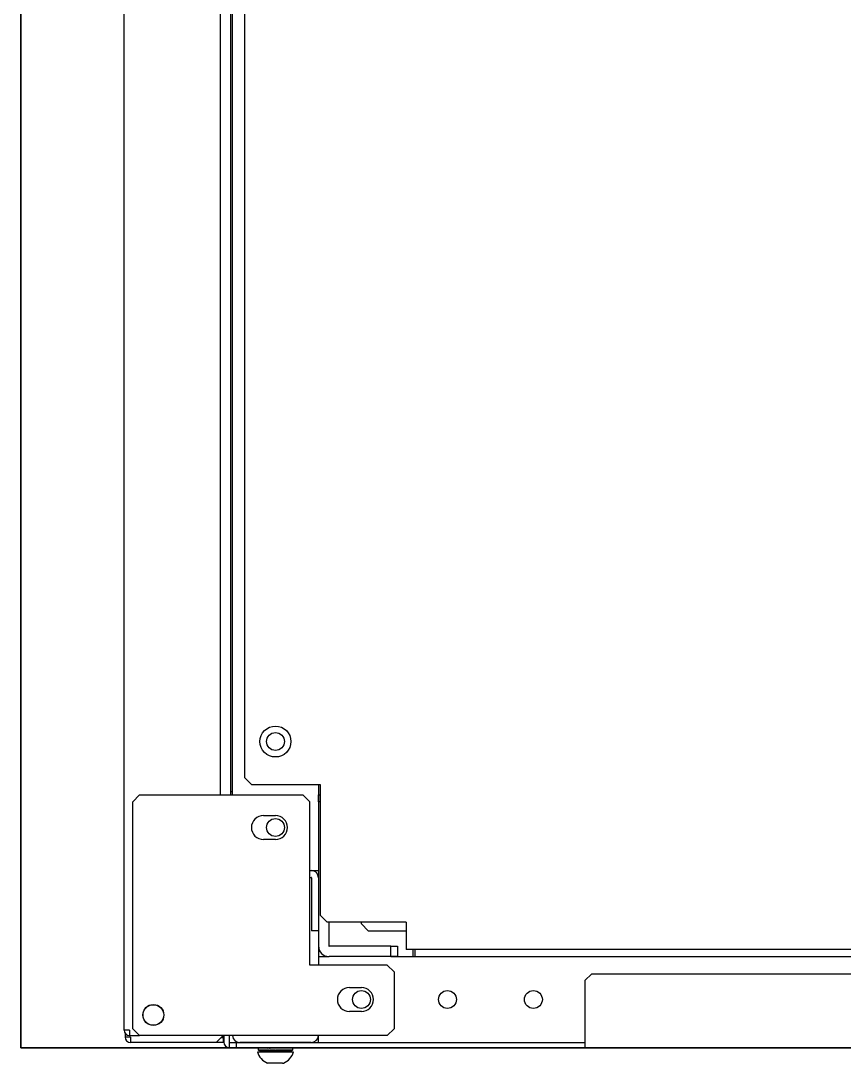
# Model space of a CAD drawing. Header units: millimetres. Extents: x -18178 to 96133, y -22425 to 61598.
# Drawn here: x 41530 to 41769.4, y 50040.6 to 50343.6 of the extents above; entities that cross this region are included whole.
import ezdxf

# ---------------------------------------------------------------- set-up
doc = ezdxf.new("R2010")
doc.units = ezdxf.units.MM
for name, color, linetype in [('10H46910P0610B', 7, 'Continuous'), ('10H46911P06B', 7, 'Continuous'), ('CH0002FE', 7, 'Continuous'), ('CH0500FE', 7, 'Continuous'), ('CH0800FE', 7, 'Continuous'), ('DO_NOT_PAINT_THI', 7, 'Continuous'), ('DR0304FE', 7, 'Continuous'), ('EAE-UPS PANEL-VERTV.', 7, 'Continuous'), ('GD0199FE', 7, 'Continuous'), ('GUARNIZIONE_PORT', 7, 'Continuous'), ('MA1369FE', 7, 'Continuous'), ('MA1370FE', 7, 'Continuous'), ('MA1448FE', 7, 'Continuous'), ('MA1451FE', 7, 'Continuous'), ('MA1648FE', 7, 'Continuous'), ('NEW_RG0043AL', 7, 'Continuous'), ('NEW_RG0044AL', 7, 'Continuous'), ('RG0676FE', 7, 'Continuous'), ('RG1091FE', 7, 'Continuous')]:
    doc.layers.add(name, color=color, linetype=linetype)
doc.layers.add('E-ELEC-EQPM', color=7, linetype='Continuous', lineweight=35)

# ---------------------------------------------------------------- blocks, each defined once
blk = doc.blocks.new('A$Ccc32f15b')
at = {"layer": '10H46910P0610B', "color": 7, "linetype": 'Continuous'}
for p, q in [((162.4550126966386, 1.937500000012797), (162.4550126966386, 2.462500000012795)), ((162.3951141118733, 2.350000000012791), (162.3950126966388, 2.350000000012791)), ((162.3951141118733, 2.319325000012789), (162.3950126966388, 2.319325000012789)), ((162.6200126966387, 2.300000000012801), (162.6200126966387, 2.315000000012802)), ((162.6200126966382, 2.314997082120072), (162.6200126966382, 2.315000000049643)), ((162.6200126966693, 2.314997082126503), (162.6200126966693, 2.315000000056074)), ((162.6200126966387, 2.300000000012794), (162.6200126966387, 2.299180788945058)), ((162.6200126966387, 2.299180788945051), (162.6200126966387, 2.200819211080521)), ((162.6200126966387, 2.200819211080528), (162.6200126966387, 2.199180788945057)), ((162.6200126966387, 2.199180788945057), (162.6200126966387, 2.100819211080527)), ((162.3951141118733, 2.080675000012789), (162.3950126966388, 2.080675000012789)), ((162.3950126966388, 2.050000000012794), (162.3951141118732, 2.050000000012794)), ((162.6200126966387, 2.100819211080527), (162.6200126966387, 2.100000000012791)), ((162.6200126966387, 2.100000000012798), (162.6200126966387, 2.085000000012798)), ((162.6200126966382, 2.085002917905179), (162.6200126966382, 2.084999999975608)), ((162.6200126966693, 2.085002917911616), (162.6200126966693, 2.084999999982045))]:
    blk.add_line(p, q, dxfattribs=at)
for centre, radius, start, end in [((162.3881076124318, 2.221618888866089), 0.2499999999999995, 21.9331438283781, 74.4772880336561), ((162.3881076124318, 2.178381111159489), 0.2500000000000018, 285.5227119663439, 338.0668561716251)]:
    blk.add_arc(centre, radius, start, end, dxfattribs=at)
at = {"layer": '10H46911P06B', "color": 7, "linetype": 'Continuous'}
for p, q in [((162.3951141118733, 2.449989016743586), (162.3951141118733, 2.449674713844651)), ((162.3956281987905, 2.449989016743586), (162.3951141118732, 2.449989016743586)), ((162.3956281987905, 2.449674713844658), (162.3951141118732, 2.449674713844658)), ((162.3951141118733, 2.449348577348637), (162.3951141118733, 2.448381520826423)), ((162.3956281987905, 2.449348577348637), (162.3951141118732, 2.449348577348637)), ((162.3956281987905, 2.44838152082643), (162.3951141118732, 2.44838152082643)), ((162.3951141118733, 2.447724073035474), (162.3951141118733, 2.446108079420263)), ((162.3956281987905, 2.447724073035474), (162.3951141118732, 2.447724073035474)), ((162.3956281987905, 2.44610807942027), (162.3951141118732, 2.44610807942027)), ((162.3951141118733, 2.445121914980454), (162.3951141118733, 2.44286336186078)), ((162.3956281987905, 2.445121914980454), (162.3951141118732, 2.445121914980454)), ((162.3956281987905, 2.442863361860773), (162.3951141118732, 2.442863361860773)), ((162.3951141118733, 2.4415523727126), (162.3951141118733, 2.438660173565779)), ((162.3956281987905, 2.4415523727126), (162.3951141118732, 2.4415523727126)), ((162.3956281987905, 2.438660173565786), (162.3951141118732, 2.438660173565786)), ((162.3951141118733, 2.437029533584493), (162.3951141118733, 2.433515102599245)), ((162.3956281987905, 2.437029533584493), (162.3951141118732, 2.437029533584493)), ((162.3956281987905, 2.433515102599237), (162.3951141118732, 2.433515102599237)), ((162.3951141118733, 2.43157124717586), (162.3951141118733, 2.427448454205688)), ((162.3956281987905, 2.43157124717586), (162.3951141118732, 2.43157124717586)), ((162.3956281987905, 2.427448454205688), (162.3951141118732, 2.427448454205688)), ((162.3951141118733, 2.425199054849521), (162.3951141118733, 2.420484170674754)), ((162.3956281987905, 2.425199054849521), (162.3951141118732, 2.425199054849521)), ((162.3956281987905, 2.450000000271842), (162.3956281987905, 2.449982554832914)), ((162.4308028554249, 2.450000000012793), (162.3956281987905, 2.450000000012793)), ((162.3956281987905, 2.449348577348637), (162.3956281987905, 2.449674713844651)), ((162.3956281987905, 2.447724073035474), (162.3956281987905, 2.448381520826423)), ((162.3956281987905, 2.445121914980454), (162.3956281987905, 2.446108079420263)), ((162.3956281987905, 2.4415523727126), (162.3956281987905, 2.442863361860773)), ((162.3956281987905, 2.437029533584493), (162.3956281987905, 2.438660173565786)), ((162.3956281987905, 2.43157124717586), (162.3956281987905, 2.43351510259923)), ((162.3956281987905, 2.425199054849521), (162.3956281987905, 2.427448454205688)), ((162.4313169423422, 2.449989016743586), (162.4308028554249, 2.449989016743586)), ((162.4308028554249, 2.449674713844658), (162.4308874239028, 2.449348577348644)), ((162.4313169423422, 2.449674713844658), (162.4308028554249, 2.449674713844658)), ((162.4308028554249, 2.449348577348637), (162.4308028554249, 2.449674713844651)), ((162.4313169423422, 2.449348577348637), (162.4308028554249, 2.449348577348637)), ((162.4308028554249, 2.44838152082643), (162.4309783115619, 2.447724073035481)), ((162.4313169423422, 2.44838152082643), (162.4308028554249, 2.44838152082643)), ((162.4308028554249, 2.447724073035474), (162.4308028554249, 2.448381520826423)), ((162.4313169423422, 2.447724073035474), (162.4308028554249, 2.447724073035474)), ((162.4313169423422, 2.44610807942027), (162.4308028554249, 2.44610807942027)), ((162.4308028554249, 2.445121914980454), (162.4308028554249, 2.446108079420263)), ((162.4308028554249, 2.44610807942027), (162.4310750592824, 2.445121914980461)), ((162.4313169423422, 2.445121914980454), (162.4308028554249, 2.445121914980454)), ((162.4308028554249, 2.442863361860773), (162.4311791004173, 2.441552372712607)), ((162.4313169423422, 2.442863361860773), (162.4308028554249, 2.442863361860773)), ((162.4308028554249, 2.4415523727126), (162.4308028554249, 2.442863361860766)), ((162.4313169423422, 2.4415523727126), (162.4308028554249, 2.4415523727126)), ((162.4308028554249, 2.438660173565786), (162.4312922189127, 2.437029533584493)), ((162.4313169423422, 2.438660173565786), (162.4308028554249, 2.438660173565786)), ((162.4308028554249, 2.437029533584493), (162.4308028554249, 2.438660173565786)), ((162.4313169423422, 2.437029533584493), (162.4308028554249, 2.437029533584493)), ((162.4308028554249, 2.433515102599237), (162.433773950851, 2.424106306115988)), ((162.4313169423422, 2.433515102599237), (162.4308028554249, 2.433515102599237)), ((162.4308028554249, 2.43157124717586), (162.4308028554249, 2.43351510259923)), ((162.4313169423422, 2.43157124717586), (162.4308028554249, 2.43157124717586)), ((162.4308028554249, 2.427448454205688), (162.4389706600652, 2.403035777532025)), ((162.4313169423422, 2.427448454205688), (162.4308028554249, 2.427448454205688)), ((162.4308028554249, 2.425199054849521), (162.4308028554249, 2.427448454205688)), ((162.4313169423422, 2.425199054849521), (162.4308028554249, 2.425199054849521)), ((162.4313169423422, 2.449989016743586), (162.4313169423422, 2.449674713844651)), ((162.4313169423422, 2.449348577348637), (162.4313169423422, 2.448381520826423)), ((162.4313169423422, 2.447724073035474), (162.4313169423422, 2.446108079420263)), ((162.4313169423422, 2.445121914980454), (162.4313169423422, 2.44286336186078)), ((162.4313169423422, 2.4415523727126), (162.4313169423422, 2.438660173565779)), ((162.4313169423422, 2.437029533584493), (162.4313169423422, 2.433515102599245)), ((162.4313169423422, 2.43157124717586), (162.4313169423422, 2.427448454205688)), ((162.4313169423422, 2.425199054849521), (162.4313169423422, 2.420484170674754)), ((162.3956281987905, 2.420484170674762), (162.3951141118732, 2.420484170674762)), ((162.3951141118733, 2.420484170674762), (162.3983827318026, 2.411334620343958)), ((162.3951141118733, 2.417938104737402), (162.3951141118733, 2.412649736851847)), ((162.3956281987905, 2.417938104737416), (162.3951141118732, 2.417938104737416)), ((162.3956281987905, 2.412649736851868), (162.3951141118732, 2.412649736851868)), ((162.3951141118733, 2.412649736851868), (162.3983827318026, 2.40415629353226)), ((162.3951141118733, 2.409817052492393), (162.3951141118733, 2.403976071668083)), ((162.3956281987905, 2.409817052492386), (162.3951141118732, 2.409817052492386)), ((162.3956281987905, 2.403976071668083), (162.3951141118732, 2.403976071668083)), ((162.3951141118733, 2.403976071668083), (162.3983827318026, 2.396172255100169)), ((162.3951141118732, 2.400867948197522), (162.3951141118732, 2.394497406117274)), ((162.3956281987905, 2.400867948197529), (162.3951141118732, 2.400867948197529)), ((162.3956281987905, 2.394497406117281), (162.3951141118732, 2.394497406117281)), ((162.3951141118733, 2.394497406117281), (162.3983827318026, 2.38741401439983)), ((162.3951141118733, 2.391126109879025), (162.3951141118733, 2.384251148162001)), ((162.3956281987905, 2.391126109879025), (162.3951141118732, 2.391126109879025)), ((162.3956281987905, 2.384251148161994), (162.3951141118732, 2.384251148161994)), ((162.3951141118733, 2.380629984122081), (162.3951141118733, 2.373277735101311)), ((162.3956281987906, 2.380629984122081), (162.3951141118733, 2.380629984122081)), ((162.3956281987906, 2.373277735101311), (162.3951141118733, 2.373277735101311)), ((162.3951141118733, 2.369420994339862), (162.3951141118733, 2.361620473983308)), ((162.3956281987906, 2.369420994339855), (162.3951141118733, 2.369420994339855)), ((162.3956281987906, 2.361620473983301), (162.3951141118733, 2.361620473983301)), ((162.3951141118733, 2.357543377294107), (162.3951141118733, 2.349325370691901)), ((162.3956281987906, 2.357543377294107), (162.3951141118733, 2.357543377294107)), ((162.3956281987906, 2.349325370691901), (162.3951141118733, 2.349325370691901)), ((162.3951141118733, 2.345044008512957), (162.3951141118733, 2.336440948382695)), ((162.3956281987906, 2.345044008512957), (162.3951141118733, 2.345044008512957)), ((162.3956281987906, 2.336440948382702), (162.3951141118733, 2.336440948382702)), ((162.3951141118733, 2.331972217294556), (162.3951141118733, 2.323018055984221)), ((162.3956281987906, 2.331972217294556), (162.3951141118733, 2.331972217294556)), ((162.3956281987906, 2.323018055984221), (162.3951141118733, 2.323018055984221)), ((162.3951141118733, 2.318379592026922), (162.3951141118733, 2.309109667520431)), ((162.3956281987906, 2.318379592026915), (162.3951141118733, 2.318379592026915)), ((162.3956281987906, 2.309109667520431), (162.3951141118733, 2.309109667520431)), ((162.3951141118733, 2.304319776592095), (162.3951141118733, 2.294770673046457)), ((162.3956281987906, 2.304319776592095), (162.3951141118733, 2.304319776592095)), ((162.3956281987906, 2.29477067304645), (162.3951141118733, 2.29477067304645)), ((162.3951141118733, 2.289848258658282), (162.3951141118733, 2.280057662022614)), ((162.3956281987906, 2.289848258658282), (162.3951141118733, 2.289848258658282)), ((162.3956281987906, 2.280057662022614), (162.3951141118733, 2.280057662022614)), ((162.3951141118733, 2.275022150695349), (162.3951141118733, 2.265028699981677)), ((162.3956281987906, 2.275022150695349), (162.3951141118733, 2.275022150695349)), ((162.3956281987905, 2.417938104737402), (162.3956281987905, 2.420484170674754)), ((162.3956281987905, 2.409817052492393), (162.3956281987905, 2.412649736851861)), ((162.3956281987905, 2.400867948197522), (162.3956281987905, 2.403976071668069)), ((162.3956281987905, 2.391126109879025), (162.3956281987905, 2.394497406117281)), ((162.3956281987906, 2.380629984122088), (162.3956281987906, 2.384251148162001)), ((162.3956281987906, 2.369420994339862), (162.3956281987906, 2.373277735101318)), ((162.3956281987906, 2.357543377294107), (162.3956281987906, 2.361620473983301)), ((162.3956281987906, 2.345044008512957), (162.3956281987906, 2.349325370691901)), ((162.3956281987906, 2.331972217294556), (162.3956281987906, 2.336440948382695)), ((162.3956281987906, 2.318379592026922), (162.3956281987906, 2.323018055984221)), ((162.3956281987906, 2.304319776592095), (162.3956281987906, 2.309109667520438)), ((162.3956281987906, 2.289848258658282), (162.3956281987906, 2.29477067304645)), ((162.3956281987906, 2.275022150695349), (162.3956281987906, 2.280057662022607)), ((162.4313169423422, 2.420484170674762), (162.4308028554249, 2.420484170674762)), ((162.4308028554249, 2.417938104737402), (162.4308028554249, 2.420484170674754)), ((162.4313169423422, 2.417938104737416), (162.4308028554249, 2.417938104737416)), ((162.4313169423422, 2.412649736851868), (162.4308028554249, 2.412649736851868)), ((162.4308028554249, 2.409817052492393), (162.4308028554249, 2.412649736851854)), ((162.4313169423422, 2.409817052492386), (162.4308028554249, 2.409817052492386)), ((162.4308028554249, 2.403976071668083), (162.4546000249559, 2.347160427797533)), ((162.4313169423422, 2.403976071668083), (162.4308028554249, 2.403976071668083)), ((162.4308028554249, 2.400867948197522), (162.4308028554249, 2.403976071668076)), ((162.4313169423422, 2.400867948197529), (162.4308028554249, 2.400867948197529)), ((162.4308028554249, 2.394497406117281), (162.4546000249559, 2.34292681143301)), ((162.4313169423422, 2.394497406117281), (162.4308028554249, 2.394497406117281)), ((162.4308028554249, 2.391126109879025), (162.4308028554249, 2.394497406117281)), ((162.4313169423422, 2.391126109879025), (162.4308028554249, 2.391126109879025)), ((162.4313169423422, 2.384251148161994), (162.4308028554249, 2.384251148161994)), ((162.4308028554249, 2.380629984122088), (162.4308028554249, 2.384251148162001)), ((162.4313169423422, 2.380629984122081), (162.4308028554249, 2.380629984122081)), ((162.4313169423422, 2.373277735101311), (162.4308028554249, 2.373277735101311)), ((162.4308028554249, 2.369420994339862), (162.4308028554249, 2.373277735101318)), ((162.4313169423422, 2.369420994339855), (162.4308028554249, 2.369420994339855)), ((162.4313169423422, 2.361620473983301), (162.4308028554249, 2.361620473983301)), ((162.4308028554249, 2.357543377294107), (162.4308028554249, 2.361620473983301)), ((162.4313169423422, 2.357543377294107), (162.4308028554249, 2.357543377294107)), ((162.4313169423422, 2.349325370691901), (162.4308028554249, 2.349325370691901)), ((162.4308028554249, 2.345044008512957), (162.4308028554249, 2.349325370691901)), ((162.4313169423422, 2.345044008512957), (162.4308028554249, 2.345044008512957)), ((162.4308028554249, 2.336440948382702), (162.4546000249559, 2.313708175853087)), ((162.4313169423422, 2.336440948382702), (162.4308028554249, 2.336440948382702)), ((162.4308028554249, 2.331972217294563), (162.4308028554249, 2.336440948382695)), ((162.4313169423422, 2.331972217294556), (162.4308028554249, 2.331972217294556)), ((162.4308028554249, 2.323018055984221), (162.4546000249559, 2.306415903418262)), ((162.4313169423422, 2.323018055984221), (162.4308028554249, 2.323018055984221)), ((162.4308028554249, 2.318379592026922), (162.4308028554249, 2.323018055984221)), ((162.4313169423422, 2.318379592026915), (162.4308028554249, 2.318379592026915)), ((162.4308028554249, 2.309109667520431), (162.4546000249559, 2.29870365602951)), ((162.4313169423422, 2.309109667520431), (162.4308028554249, 2.309109667520431)), ((162.4308028554249, 2.304319776592095), (162.4308028554249, 2.309109667520431)), ((162.4313169423422, 2.304319776592095), (162.4308028554249, 2.304319776592095)), ((162.4308028554249, 2.29477067304645), (162.4546000249559, 2.290601870403862)), ((162.4313169423422, 2.29477067304645), (162.4308028554249, 2.29477067304645)), ((162.4308028554249, 2.289848258658282), (162.4308028554249, 2.29477067304645)), ((162.4313169423422, 2.289848258658282), (162.4308028554249, 2.289848258658282)), ((162.4313169423422, 2.280057662022614), (162.4308028554249, 2.280057662022614)), ((162.4308028554249, 2.275022150695349), (162.4308028554249, 2.280057662022607)), ((162.4308028554249, 2.275022150695349), (162.4546000249559, 2.277080587869058)), ((162.4313169423422, 2.275022150695349), (162.4308028554249, 2.275022150695349)), ((162.4313169423422, 2.417938104737402), (162.4313169423422, 2.412649736851847)), ((162.4313169423422, 2.409817052492386), (162.4313169423422, 2.403976071668076)), ((162.4313169423422, 2.400867948197522), (162.4313169423422, 2.394497406117274)), ((162.4313169423422, 2.391126109879025), (162.4313169423422, 2.384251148162001)), ((162.4313169423422, 2.380629984122081), (162.4313169423422, 2.373277735101311)), ((162.4313169423422, 2.369420994339862), (162.4313169423422, 2.361620473983308)), ((162.4313169423422, 2.357543377294107), (162.4313169423422, 2.349325370691901)), ((162.4313169423422, 2.345044008512957), (162.4313169423422, 2.336440948382695)), ((162.4313169423422, 2.331972217294563), (162.4313169423422, 2.323018055984221)), ((162.4313169423422, 2.318379592026922), (162.4313169423422, 2.309109667520431)), ((162.4313169423422, 2.304319776592088), (162.4313169423422, 2.29477067304645)), ((162.4313169423422, 2.289848258658282), (162.4313169423422, 2.280057662022614)), ((162.4313169423422, 2.275022150695349), (162.4313169423422, 2.265028699981677)), ((162.4546000249559, 2.294045640379586), (162.4546000249559, 2.298703656029502)), ((162.4546000249559, 2.285732287209434), (162.4546000249559, 2.290601870403862)), ((162.4546000249559, 2.277080587869065), (162.4546000249559, 2.28214252058784)), ((162.4546000249559, 2.268124686663199), (162.4546000249559, 2.273358991770451)), ((162.3956281987906, 2.265028699981684), (162.3951141118733, 2.265028699981684)), ((162.3951141118733, 2.259899964578047), (162.3951141118733, 2.249743099370761)), ((162.3956281987906, 2.259899964578054), (162.3951141118733, 2.259899964578054)), ((162.3956281987906, 2.249743099370768), (162.3951141118733, 2.249743099370768)), ((162.3951141118733, 2.244541380666298), (162.3951141118733, 2.234261185472143)), ((162.3956281987906, 2.244541380666298), (162.3951141118733, 2.244541380666298)), ((162.3956281987906, 2.234261185472143), (162.3951141118733, 2.234261185472143)), ((162.3951141118733, 2.229007012274124), (162.3951141118733, 2.218644058326966)), ((162.3956281987906, 2.229007012274124), (162.3951141118733, 2.229007012274124)), ((162.3956281987906, 2.218644058326966), (162.3951141118733, 2.218644058326966)), ((162.3951141118733, 2.213358166456601), (162.3951141118733, 2.202953351601273)), ((162.3956281987906, 2.213358166456601), (162.3951141118733, 2.213358166456601)), ((162.3956281987906, 2.202953351601273), (162.3951141118733, 2.202953351601273)), ((162.3951141118733, 2.197656602058885), (162.3951141118733, 2.187250989346119)), ((162.3956281987906, 2.197656602058885), (162.3951141118733, 2.197656602058885)), ((162.3956281987906, 2.187250989346126), (162.3951141118733, 2.187250989346126)), ((162.3951141118733, 2.181964285982311), (162.3951141118733, 2.171598941611613)), ((162.3956281987906, 2.181964285982303), (162.3951141118733, 2.181964285982303)), ((162.3956281987906, 2.171598941611599), (162.3951141118733, 2.171598941611599)), ((162.3951141118733, 2.166343148629252), (162.3951141118733, 2.156058979879376)), ((162.3956281987906, 2.166343148629259), (162.3951141118733, 2.166343148629259)), ((162.3956281987906, 2.156058979879383), (162.3951141118733, 2.156058979879383)), ((162.3951141118733, 2.150854839492283), (162.3951141118733, 2.140692433278893)), ((162.3956281987906, 2.150854839492283), (162.3951141118733, 2.150854839492283)), ((162.3956281987906, 2.140692433278893), (162.3951141118733, 2.140692433278893)), ((162.3951141118733, 2.135560483851584), (162.3951141118733, 2.125559946549245)), ((162.3956281987906, 2.135560483851584), (162.3951141118733, 2.135560483851584)), ((162.3951141118733, 2.120520441541558), (162.400252686839, 2.133352480008725)), ((162.3956281987906, 2.125559946549245), (162.3951141118733, 2.125559946549245)), ((162.3956281987906, 2.259899964578054), (162.3956281987906, 2.265028699981684)), ((162.3956281987906, 2.244541380666298), (162.3956281987906, 2.249743099370768)), ((162.3956281987906, 2.229007012274124), (162.3956281987906, 2.234261185472143)), ((162.3956281987906, 2.213358166456601), (162.3956281987906, 2.218644058326966)), ((162.3956281987906, 2.197656602058885), (162.3956281987906, 2.202953351601273)), ((162.3956281987906, 2.181964285982311), (162.3956281987906, 2.187250989346133)), ((162.3956281987906, 2.166343148629252), (162.3956281987906, 2.171598941611592)), ((162.3956281987906, 2.150854839492283), (162.3956281987906, 2.15605897987939)), ((162.3956281987906, 2.135560483851584), (162.3956281987906, 2.140692433278886)), ((162.3956281987906, 2.120520441541558), (162.3956281987906, 2.125559946549238)), ((162.4313169423422, 2.265028699981684), (162.4308028554249, 2.265028699981684)), ((162.4308028554249, 2.259899964578054), (162.4308028554249, 2.265028699981691)), ((162.4313169423422, 2.259899964578054), (162.4308028554249, 2.259899964578054)), ((162.4313169423422, 2.249743099370768), (162.4308028554249, 2.249743099370768)), ((162.4308028554249, 2.244541380666298), (162.4308028554249, 2.249743099370768)), ((162.4313169423422, 2.244541380666298), (162.4308028554249, 2.244541380666298)), ((162.4313169423422, 2.234261185472143), (162.4308028554249, 2.234261185472143)), ((162.4308028554249, 2.229007012274124), (162.4308028554249, 2.234261185472143)), ((162.4313169423422, 2.229007012274124), (162.4308028554249, 2.229007012274124)), ((162.4313169423422, 2.218644058326966), (162.4308028554249, 2.218644058326966)), ((162.4308028554249, 2.213358166456601), (162.4308028554249, 2.218644058326966)), ((162.4313169423422, 2.213358166456601), (162.4308028554249, 2.213358166456601)), ((162.4313169423422, 2.202953351601273), (162.4308028554249, 2.202953351601273)), ((162.4308028554249, 2.197656602058885), (162.4308028554249, 2.202953351601273)), ((162.4313169423422, 2.197656602058885), (162.4308028554249, 2.197656602058885)), ((162.4313169423422, 2.187250989346126), (162.4308028554249, 2.187250989346126)), ((162.4308028554249, 2.181964285982303), (162.4308028554249, 2.187250989346119)), ((162.4313169423422, 2.181964285982303), (162.4308028554249, 2.181964285982303)), ((162.4313169423422, 2.171598941611599), (162.4308028554249, 2.171598941611599)), ((162.4308028554249, 2.166343148629259), (162.4308028554249, 2.171598941611599)), ((162.4313169423422, 2.166343148629259), (162.4308028554249, 2.166343148629259)), ((162.4313169423422, 2.156058979879383), (162.4308028554249, 2.156058979879383)), ((162.4308028554249, 2.150854839492283), (162.4308028554249, 2.15605897987939)), ((162.4313169423422, 2.150854839492283), (162.4308028554249, 2.150854839492283)), ((162.4313169423422, 2.140692433278893), (162.4308028554249, 2.140692433278893)), ((162.4308028554249, 2.135560483851584), (162.4308028554249, 2.140692433278886)), ((162.4313169423422, 2.135560483851584), (162.4308028554249, 2.135560483851584)), ((162.4313169423422, 2.125559946549245), (162.4308028554249, 2.125559946549245)), ((162.4308028554249, 2.120520441541558), (162.4308028554249, 2.125559946549238)), ((162.4313169423422, 2.259899964578047), (162.4313169423422, 2.249743099370761)), ((162.4313169423422, 2.244541380666298), (162.4313169423422, 2.234261185472143)), ((162.4313169423422, 2.229007012274124), (162.4313169423422, 2.218644058326966)), ((162.4313169423422, 2.213358166456601), (162.4313169423422, 2.202953351601273)), ((162.4313169423422, 2.197656602058885), (162.4313169423422, 2.187250989346119)), ((162.4313169423422, 2.181964285982303), (162.4313169423422, 2.171598941611606)), ((162.4313169423422, 2.166343148629259), (162.4313169423422, 2.156058979879383)), ((162.4313169423422, 2.150854839492283), (162.4313169423422, 2.140692433278893)), ((162.4313169423422, 2.135560483851584), (162.4313169423422, 2.125559946549245)), ((162.3951141118733, 2.120520441541558), (162.3951141118733, 2.11072124070219)), ((162.3956281987906, 2.120520441541558), (162.3951141118733, 2.120520441541558)), ((162.3951141118733, 2.105794068738071), (162.4002077883007, 2.119541122370883)), ((162.3956281987906, 2.110721240702198), (162.3951141118733, 2.110721240702198)), ((162.3951141118733, 2.091439483706722), (162.4001938715227, 2.10611920236633)), ((162.3951141118733, 2.105794068738064), (162.3951141118733, 2.096234877330552)), ((162.3956281987906, 2.105794068738071), (162.3951141118733, 2.105794068738071)), ((162.3956281987906, 2.096234877330552), (162.3951141118733, 2.096234877330552)), ((162.3951141118733, 2.091439483706722), (162.3951141118733, 2.082158027492369)), ((162.3956281987906, 2.091439483706722), (162.3951141118733, 2.091439483706722)), ((162.3956281987906, 2.082158027492369), (162.3951141118733, 2.082158027492369)), ((162.3951141118733, 2.064070590064937), (162.3997622804096, 2.0791163295129)), ((162.3951141118733, 2.077513337436649), (162.3951141118733, 2.068546246082846)), ((162.3956281987906, 2.077513337436642), (162.3951141118733, 2.077513337436642)), ((162.3956281987906, 2.068546246082846), (162.3951141118733, 2.068546246082846)), ((162.3951141118733, 2.05116429397404), (162.3994127250513, 2.065743567828669)), ((162.3951141118733, 2.064070590064937), (162.3951141118733, 2.055453252584577)), ((162.3956281987906, 2.064070590064937), (162.3951141118733, 2.064070590064937)), ((162.3956281987906, 2.055453252584577), (162.3951141118733, 2.055453252584577)), ((162.3951141118733, 2.05116429397404), (162.3951141118733, 2.042930719061275)), ((162.3956281987906, 2.05116429397404), (162.3951141118733, 2.05116429397404)), ((162.3951141118733, 2.038845384418323), (162.3982714279374, 2.050000000012794)), ((162.3956281987906, 2.042930719061275), (162.3951141118733, 2.042930719061275)), ((162.3951141118733, 2.027162478505808), (162.3987750404401, 2.040562645285902)), ((162.3951141118733, 2.038845384418323), (162.3951141118733, 2.031028066231769)), ((162.3956281987906, 2.038845384418323), (162.3951141118733, 2.038845384418323)), ((162.3956281987906, 2.031028066231769), (162.3951141118733, 2.031028066231769)), ((162.3951141118733, 2.027162478505808), (162.3951141118733, 2.019792268428958)), ((162.3956281987906, 2.027162478505808), (162.3951141118733, 2.027162478505808)), ((162.3956281987906, 2.019792268428958), (162.3951141118733, 2.019792268428958)), ((162.3951141118733, 2.016161683328733), (162.3951141118733, 2.009267668213624)), ((162.3956281987906, 2.016161683328733), (162.3951141118733, 2.016161683328733)), ((162.3956281987906, 2.009267668213624), (162.3951141118733, 2.009267668213624)), ((162.3951141118733, 2.005886413999868), (162.3951141118733, 1.999495801374593)), ((162.3956281987906, 2.005886413999868), (162.3951141118733, 2.005886413999868)), ((162.3956281987906, 1.999495801374586), (162.3951141118733, 1.999495801374586)), ((162.3951141118733, 1.98767163670319), (162.3976559169301, 1.997892765073189)), ((162.3951141118733, 1.996377222312937), (162.3951141118733, 1.990515233005922)), ((162.3956281987906, 1.996377222312937), (162.3951141118733, 1.996377222312937)), ((162.3956281987906, 1.990515233005922), (162.3951141118733, 1.990515233005922)), ((162.3951141118733, 1.979804014139823), (162.3973947114599, 1.98909174580885)), ((162.3951141118733, 1.98767163670319), (162.3951141118733, 1.982361405308154)), ((162.3956281987906, 1.98767163670319), (162.3951141118733, 1.98767163670319)), ((162.3956281987906, 1.982361405308154), (162.3951141118733, 1.982361405308154)), ((162.3951141118733, 1.972805404534725), (162.3971371031666, 1.981115266535696)), ((162.3951141118733, 1.979804014139823), (162.3951141118733, 1.97506649771406)), ((162.3956281987906, 1.979804014139823), (162.3951141118733, 1.979804014139823)), ((162.3956281987906, 1.97506649771406), (162.3951141118733, 1.97506649771406)), ((162.3951141118733, 1.966703428202635), (162.3968813975573, 1.973996510113409)), ((162.3951141118733, 1.972805404534718), (162.3951141118733, 1.9686592998912)), ((162.3956281987906, 1.972805404534725), (162.3951141118733, 1.972805404534725)), ((162.3956281987906, 2.105794068738064), (162.3956281987906, 2.11072124070219)), ((162.3956281987905, 2.091439483706722), (162.3956281987905, 2.096234877330559)), ((162.3956281987905, 2.077513337436649), (162.3956281987905, 2.082158027492376)), ((162.3956281987905, 2.064070590064937), (162.3956281987905, 2.068546246082846)), ((162.3956281987905, 2.05116429397404), (162.3956281987905, 2.05545325258457)), ((162.3956281987906, 2.038845384418323), (162.3956281987906, 2.042930719061282)), ((162.3956281987906, 2.027162478505815), (162.3956281987906, 2.031028066231769)), ((162.3956281987906, 2.016161683328733), (162.3956281987906, 2.019792268428958)), ((162.3956281987906, 2.005886413999868), (162.3956281987906, 2.009267668213617)), ((162.3956281987906, 1.996377222312937), (162.3956281987906, 1.999495801374593)), ((162.3956281987906, 1.98767163670319), (162.3956281987906, 1.990515233005929)), ((162.3956281987906, 1.979804014139823), (162.3956281987906, 1.982361405308154)), ((162.3956281987906, 1.972805404534725), (162.3956281987906, 1.975066497714067)), ((162.4313169423422, 2.120520441541558), (162.4308028554249, 2.120520441541558)), ((162.4313169423422, 2.110721240702198), (162.4308028554249, 2.110721240702198)), ((162.4308028554249, 2.105794068738071), (162.4308028554249, 2.110721240702198)), ((162.4313169423422, 2.105794068738071), (162.4308028554249, 2.105794068738071)), ((162.4313169423422, 2.096234877330552), (162.4308028554249, 2.096234877330552)), ((162.4308028554249, 2.091439483706722), (162.4308028554249, 2.096234877330559)), ((162.4313169423422, 2.091439483706722), (162.4308028554249, 2.091439483706722)), ((162.4313169423422, 2.082158027492369), (162.4308028554249, 2.082158027492369)), ((162.4308028554249, 2.077513337436642), (162.4308028554249, 2.082158027492369)), ((162.4313169423422, 2.077513337436642), (162.4308028554249, 2.077513337436642)), ((162.4313169423422, 2.068546246082846), (162.4308028554249, 2.068546246082846)), ((162.4308028554249, 2.064070590064937), (162.4308028554249, 2.068546246082846)), ((162.4313169423422, 2.064070590064937), (162.4308028554249, 2.064070590064937)), ((162.4313169423422, 2.055453252584577), (162.4308028554249, 2.055453252584577)), ((162.4308028554249, 2.05116429397404), (162.4308028554249, 2.05545325258457)), ((162.4313169423422, 2.05116429397404), (162.4308028554249, 2.05116429397404)), ((162.4313169423422, 2.042930719061275), (162.4308028554249, 2.042930719061275)), ((162.4308028554249, 2.038845384418323), (162.4308028554249, 2.042930719061282)), ((162.4313169423422, 2.038845384418323), (162.4308028554249, 2.038845384418323)), ((162.4313169423422, 2.031028066231769), (162.4308028554249, 2.031028066231769)), ((162.4308028554249, 2.027162478505808), (162.4308028554249, 2.031028066231762)), ((162.4313169423422, 2.027162478505808), (162.4308028554249, 2.027162478505808)), ((162.4313169423422, 2.019792268428958), (162.4308028554249, 2.019792268428958)), ((162.4308028554249, 2.016161683328747), (162.4308028554249, 2.019792268428972)), ((162.4313169423422, 2.016161683328733), (162.4308028554249, 2.016161683328733)), ((162.4313169423422, 2.009267668213624), (162.4308028554249, 2.009267668213624)), ((162.4308028554249, 2.005886413999868), (162.4308028554249, 2.009267668213624)), ((162.4313169423422, 2.005886413999868), (162.4308028554249, 2.005886413999868)), ((162.4313169423422, 1.999495801374586), (162.4308028554249, 1.999495801374586)), ((162.4308028554249, 1.996377222312937), (162.4308028554249, 1.999495801374586)), ((162.4313169423422, 1.996377222312937), (162.4308028554249, 1.996377222312937)), ((162.4313169423422, 1.990515233005922), (162.4308028554249, 1.990515233005922)), ((162.4308028554249, 1.98767163670319), (162.4308028554249, 1.990515233005929)), ((162.4313169423422, 1.98767163670319), (162.4308028554249, 1.98767163670319)), ((162.4313169423422, 1.982361405308154), (162.4308028554249, 1.982361405308154)), ((162.4308028554249, 1.979804014139823), (162.4308028554249, 1.982361405308154)), ((162.4313169423422, 1.979804014139823), (162.4308028554249, 1.979804014139823)), ((162.4313169423422, 1.97506649771406), (162.4308028554249, 1.97506649771406)), ((162.4308028554249, 1.972805404534718), (162.4308028554249, 1.97506649771406)), ((162.4313169423422, 1.972805404534725), (162.4308028554249, 1.972805404534725)), ((162.4313169423422, 2.120520441541558), (162.4313169423422, 2.11072124070219)), ((162.4313169423422, 2.105794068738071), (162.4313169423422, 2.096234877330559)), ((162.4313169423422, 2.091439483706722), (162.4313169423422, 2.082158027492369)), ((162.4313169423422, 2.077513337436642), (162.4313169423422, 2.068546246082839)), ((162.4313169423422, 2.064070590064937), (162.4313169423422, 2.055453252584577)), ((162.4313169423422, 2.05116429397404), (162.4313169423422, 2.042930719061275)), ((162.4313169423422, 2.038845384418323), (162.4313169423422, 2.031028066231769)), ((162.4313169423422, 2.027162478505808), (162.4313169423422, 2.019792268428958)), ((162.4313169423422, 2.01616168332874), (162.4313169423422, 2.009267668213631)), ((162.4313169423422, 2.005886413999868), (162.4313169423422, 1.999495801374586)), ((162.4313169423422, 1.996377222312937), (162.4313169423422, 1.990515233005922)), ((162.4313169423422, 1.98767163670319), (162.4313169423422, 1.982361405308154)), ((162.4313169423422, 1.979804014139823), (162.4313169423422, 1.97506649771406)), ((162.4313169423422, 1.972805404534718), (162.4313169423422, 1.968659299891208)), ((162.3956281987905, 1.9686592998912), (162.3951141118732, 1.9686592998912)), ((162.3951141118733, 1.966703428202635), (162.3951141118733, 1.963165098122218)), ((162.3956281987905, 1.966703428202635), (162.3951141118732, 1.966703428202635)), ((162.3956281987905, 1.963165098122211), (162.3951141118732, 1.963165098122211)), ((162.3951141118733, 1.961522166856419), (162.3951141118733, 1.958605575511413)), ((162.3956281987905, 1.961522166856412), (162.3951141118732, 1.961522166856412)), ((162.3956281987905, 1.958605575511413), (162.3951141118732, 1.958605575511413)), ((162.3951141118733, 1.957282068567494), (162.3951141118733, 1.954998726411475)), ((162.3956281987905, 1.957282068567494), (162.3951141118732, 1.957282068567494)), ((162.3956281987905, 1.954998726411482), (162.3951141118732, 1.954998726411482)), ((162.3951141118732, 1.953999867066727), (162.3951141118732, 1.95235878540803)), ((162.3956281987905, 1.953999867066727), (162.3951141118732, 1.953999867066727)), ((162.3956281987905, 1.952358785408038), (162.3951141118732, 1.952358785408038)), ((162.3951141118733, 1.951688515703921), (162.3951141118733, 1.950696171142113)), ((162.3956281987905, 1.951688515703928), (162.3951141118732, 1.951688515703928)), ((162.3956281987905, 1.95069617114212), (162.3951141118732, 1.95069617114212)), ((162.3951141118732, 1.950357136326971), (162.3951141118732, 1.950017445192678)), ((162.3956281987905, 1.950357136326971), (162.3951141118732, 1.950357136326971)), ((162.3956281987905, 1.950017445192664), (162.3951141118732, 1.950017445192664)), ((162.3956281987905, 1.950010983281992), (162.3951141118732, 1.950010983281992)), ((162.3956281987905, 1.966703428202635), (162.3956281987905, 1.968659299891208)), ((162.3956281987905, 1.961522166856419), (162.3956281987905, 1.963165098122218)), ((162.3956281987906, 1.957282068567494), (162.3956281987906, 1.958605575511399)), ((162.3956281987905, 1.953999867066727), (162.3956281987905, 1.954998726411482)), ((162.3956281987905, 1.951688515703921), (162.3956281987905, 1.95235878540803)), ((162.3956281987905, 1.950357136326971), (162.3956281987905, 1.950696171142127)), ((162.3956281987905, 1.949999999753736), (162.3956281987905, 1.950017445192664)), ((162.3956281987905, 1.950000000012793), (162.4308028554249, 1.950000000012793)), ((162.4313169423422, 1.9686592998912), (162.4308028554249, 1.9686592998912)), ((162.4308028554249, 1.966703428202635), (162.4308028554249, 1.968659299891208)), ((162.4313169423422, 1.966703428202635), (162.4308028554249, 1.966703428202635)), ((162.4313169423422, 1.963165098122211), (162.4308028554249, 1.963165098122211)), ((162.4308028554249, 1.961522166856419), (162.4308028554249, 1.963165098122218)), ((162.4313169423422, 1.961522166856412), (162.4308028554249, 1.961522166856412)), ((162.4313169423422, 1.958605575511413), (162.4308028554249, 1.958605575511413)), ((162.4308028554249, 1.957282068567494), (162.4308028554249, 1.958605575511399)), ((162.4313169423422, 1.957282068567494), (162.4308028554249, 1.957282068567494)), ((162.4313169423422, 1.954998726411482), (162.4308028554249, 1.954998726411482)), ((162.4308028554249, 1.953999867066727), (162.4308028554249, 1.954998726411482)), ((162.4313169423422, 1.953999867066727), (162.4308028554249, 1.953999867066727)), ((162.4313169423422, 1.952358785408038), (162.4308028554249, 1.952358785408038)), ((162.4308028554249, 1.951688515703921), (162.4308028554249, 1.95235878540803)), ((162.4313169423422, 1.951688515703928), (162.4308028554249, 1.951688515703928)), ((162.4313169423422, 1.95069617114212), (162.4308028554249, 1.95069617114212)), ((162.4308028554249, 1.950357136326971), (162.4308028554249, 1.950696171142127)), ((162.4313169423422, 1.950357136326971), (162.4308028554249, 1.950357136326971)), ((162.4313169423422, 1.950017445192664), (162.4308028554249, 1.950017445192664)), ((162.4308028554249, 1.949999999753736), (162.4308028554249, 1.950017445192664)), ((162.4313169423422, 1.950010983281992), (162.4308028554249, 1.950010983281992)), ((162.4313169423422, 1.966703428202635), (162.4313169423422, 1.963165098122218)), ((162.4313169423422, 1.961522166856419), (162.4313169423422, 1.958605575511413)), ((162.4313169423422, 1.957282068567494), (162.4313169423422, 1.954998726411475)), ((162.4313169423422, 1.953999867066727), (162.4313169423422, 1.95235878540803)), ((162.4313169423422, 1.951688515703921), (162.4313169423422, 1.950696171142113)), ((162.4313169423422, 1.950357136326971), (162.4313169423422, 1.950017445192678))]:
    blk.add_line(p, q, dxfattribs=at)
for centre, radius, start, end in [((159.2379447372165, 1.518273046182628), 3.325432887516014, 15.9890472545149, 16.20123502016095), ((158.8116892211611, 1.387310687439353), 3.771030288005562, 16.00361135787499, 16.29063787614047), ((159.4613855980139, 1.545638936058403), 3.10249961487187, 16.59029917961033, 16.8097110722422), ((159.0643684425106, 1.418465316672574), 3.518955715088652, 16.60523117524933, 16.90202350365144), ((159.6969661479717, 1.57484848851005), 2.867550329796178, 17.30402377331893, 17.53190334111144), ((159.3307758924126, 1.45183545629591), 3.253300197065017, 17.31939914791239, 17.6276069016758), ((159.9409711410899, 1.60568001684382), 2.624334799339321, 18.1499634153996, 18.38772141802946), ((160.189552472901, 1.637871720066997), 2.376749746090799, 19.09416821241379, 19.40288418901074), ((159.8878196156491, 1.524147538997063), 2.698383309523563, 19.08533240703272, 19.50704290520128), ((160.4387898672336, 1.67110894915357), 2.128785420767242, 20.04535869901573, 20.61092232114511), ((160.1696709767081, 1.562418684869549), 2.418047963056235, 20.33416459378382, 20.72027302004512), ((160.6847527015296, 1.705004006236663), 1.884475822966051, 21.21241881730943, 22.05604131322138), ((160.4478192850816, 1.601524986699999), 2.141868114516264, 21.79582577690725, 22.17131108032764), ((160.9235619949627, 1.739063050299421), 1.647857489995168, 23.50147151320131, 23.79725944332512), ((160.7178779757847, 1.640888654872462), 1.874417674479446, 23.51996333157643, 23.91921741346205), ((161.1514515823162, 1.772629675047718), 1.422945822840918, 25.55870922786902, 25.91443428809421), ((160.9755880619417, 1.679740464161249), 1.620251866274352, 25.23939296746015, 26.04383663655947), ((161.3648275086642, 1.8047838372866), 1.21374712214697, 27.45569668280818, 28.51704187175498), ((161.2168853015458, 1.71700088010062), 1.3839247804241, 27.73116958933398, 28.65450503659874), ((161.5603247081823, 1.834149229916854), 1.024347117470142, 30.86630858786183, 31.7567614599192), ((161.4379642929832, 1.75105351489487), 1.170097357327092, 30.92073289750416, 31.9024905813296), ((161.7348600732508, 1.858495976004498), 0.8591777644767042, 34.82773362206177, 35.84456582347839), ((161.6353384884953, 1.779277876650248), 0.9838560302318224, 34.27944444448812, 35.99779990259413), ((161.8856810768992, 1.873831597608714), 0.7237491456980963, 39.92635041561104, 41.07048636382132), ((161.8058951791093, 1.796980317484589), 0.8315805381014161, 38.67484674175811, 41.22842591727282), ((162.0104091818064, 1.872003298602287), 0.6267899755204313, 44.80608325073447, 47.81480209115282), ((161.9469445839322, 1.79457424919638), 0.723472983398713, 45.37989096273952, 47.97074650002121), ((162.1070773512454, 1.832903725363217), 0.5876592290730838, 53.68369643814098, 56.51300901705587), ((162.0562622695961, 1.748413909251063), 0.6822953078329372, 54.227125628966, 56.65387325184441), ((162.1741610704389, 1.688614767854695), 0.6716718417245102, 65.27337880635585, 67.48908726419812), ((162.1321242308846, 1.578626531041451), 0.7849502947494371, 65.70227738211304, 67.59436228813199), ((162.2106023890607, 0.9648387443135675), 1.348122342034807, 79.55031152907071, 80.57711683475803), ((162.173334079349, 0.7274260562742825), 1.583577688684923, 79.75027193369264, 80.62407494505482), ((162.2158266057521, 4.876582010895284), 2.605450974294545, 274.7442100260895, 275.2695335957104), ((162.1792419110668, 5.327796145782081), 3.063163542233797, 274.7203442865381, 275.1671281984667), ((162.1897513314858, 2.993265773508675), 0.7672569189050038, 288.3513471832576, 290.2342466790739), ((160.9235619949627, 1.739063050299421), 1.647857489995168, 22.76210146785645, 23.07257967873559), ((164.3448812242985, -3.239698843231196), 5.823167784723944, 108.9421848262245, 109.1899222550979), ((164.7601811294088, -1.58915921080861), 4.485896049663153, 120.9281137050883, 121.2831034638414), ((165.3941263300897, -1.197678933000773), 4.530282836980926, 130.4558218789511, 130.8525370653709), ((166.2367191317364, -1.189215151402585), 5.105144844732573, 137.8034142544698, 138.2025816777983), ((168.491613836372, -1.578215517653469), 7.132487777938294, 147.8233947697965, 148.1841759137881), ((173.0122057460462, -2.461443412496607), 11.53683370586099, 156.2230017789274, 156.5178580238144), ((174.7297355138535, -2.77009502451358), 13.23562859003601, 158.0378689997165, 158.3149795009053), ((176.5086847491384, -3.073942462088162), 15.0005476280742, 159.5380863786027, 159.7996969916377), ((178.320998359589, -3.368690287157648), 16.80212279074386, 160.7882926509126, 161.0364447238995), ((180.1380950771477, -3.650991361831984), 18.61085607689834, 161.8365245202025, 162.0730326094542), ((183.6723875310447, -4.167928321526162), 22.13327884638183, 163.4632439261603, 163.6810707551305), ((162.1497545560099, 3.113103687934178), 0.8984620030618863, 288.2632022813812, 289.8689047999333), ((162.1327877889211, 2.76498249042519), 0.5954756800545757, 300.0879567475027, 302.7716458386578), ((162.0853370473726, 2.84485131000573), 0.6928737973013159, 299.9563723167837, 302.2548448521338), ((162.0458343271506, 2.701492115282619), 0.6057240199848298, 309.5238788276839, 312.5075145969799), ((161.9302622542077, 2.687993810228178), 0.6865456941176007, 316.871295113312, 319.8609346197716), ((161.98700528775, 2.770476977179598), 0.7004302744036986, 309.3711262592718, 311.3674585854169), ((161.7878942107256, 2.695655310409379), 0.8103999208874676, 322.556857222011, 325.4187120327539), ((161.8563100277338, 2.754970755611005), 0.7899222421087221, 316.713013044262, 318.7807397568582), ((161.6209754257947, 2.713746730918373), 0.9663597359857251, 326.9873794027442, 329.6750945585811), ((161.6953124096455, 2.764423696495108), 0.9289389708080128, 322.4015979182331, 323.5955133228875), ((161.2930040580007, 2.814503486257983), 1.309911464921586, 330.3426243954955, 332.5193679757736), ((161.4321383083663, 2.737301832402288), 1.148206298207406, 330.4828526233111, 332.631405766753), ((161.506551462102, 2.786215427547027), 1.104676710864539, 326.8389920218675, 327.8968181896621), ((161.2243609325876, 2.763663663706168), 1.351268389806834, 333.2784441781499, 335.0271171426923), ((161.0580379674761, 2.846160913506374), 1.539267903703019, 333.1464106164447, 334.7286013492877), ((160.7653395218394, 2.819042934241601), 1.804549644605015, 337.3998968331099, 338.9834935749948), ((160.5389512962421, 2.912793971333684), 2.051522625892614, 337.2824840957387, 338.7362934519222), ((161.0009200717947, 2.791251282207469), 1.571388565311447, 335.5434829671764, 336.3591292547146), ((159.9819075730236, 2.977533845867036), 2.604759005581575, 340.1119848623882, 341.7127525124232), ((160.8053587461365, 2.879325893632661), 1.787995257431018, 335.419124243599, 336.1529388144947), ((160.2727531969526, 2.872608334016441), 2.293938357314145, 340.2177971097999, 341.2555084822053), ((160.2630170224291, 2.94573241154184), 2.325300187590268, 338.8250348466434, 339.5681196987249), ((160.5213345287245, 2.846333159684939), 2.046743197296336, 338.9362750598807, 339.6190897271497), ((159.4219079036087, 3.035975616002887), 3.16245824349582, 342.1018552289802, 343.2788411857008), ((158.8941391267628, 3.085449147965356), 3.688767590523744, 343.517216742587, 344.8744323010474), ((186.8894895179351, -4.608152884884134), 25.34274577125558, 164.6175883541511, 164.8217361139162), ((190.6868382730394, -5.099662385743549), 29.13343981819846, 165.7117630195042, 165.9026435273002), ((192.3009557872374, -5.30342400495811), 30.7452670593059, 166.2577716580739, 166.2969770572662), ((192.7900381187299, -5.366214854365438), 31.23370589816787, 166.3954655054904, 166.4100769500508), ((160.0235158026186, 2.89747845235155), 2.542096324620203, 341.2930679254759, 341.8992380225913), ((159.7000562119716, 3.007736061982619), 2.885324850779682, 341.1919970519765, 341.7927767160705), ((159.777552968323, 2.92063767311906), 2.787207030313893, 342.1988055396338, 342.8447504031141), ((159.1518492129134, 3.061959810013263), 3.431707470576522, 342.8696878161586, 343.3809635995446), ((159.5387436748909, 2.941840477324476), 3.025336744852778, 342.9630745365837, 343.3367466046159), ((158.6528418871647, 3.106246023389041), 3.929541326851951, 344.0613441958113, 344.5992908735765), ((159.3108540875363, 2.96088673712994), 3.252680691265644, 343.6075390593354, 343.795840170443), ((159.0974781611901, 2.977612082879411), 3.465617162827844, 344.1490509411643, 344.4068248309675), ((158.4317628957324, 3.124187245934486), 4.150199178249296, 344.5152848609679, 344.9340616708349), ((158.9019809616694, 2.991881533820724), 3.660760850473834, 344.600782051061, 345.0029320715597), ((158.7274455966026, 3.003585200543014), 3.835013728904922, 344.9730398671857, 345.48416145452), ((158.2343887002296, 3.139139004893707), 4.347236835532497, 344.8893819338146, 345.3460528635252), ((158.0638320095631, 3.150993420822537), 4.517528439746065, 345.1916996579421, 345.7221208000296), ((158.5766245929539, 3.012635337377851), 3.985612227481028, 345.2738593880583, 345.6008797495756), ((157.9227826047399, 3.159666156592003), 4.658374504909347, 345.4284550982935, 345.8374418850069), ((157.8134649190074, 3.16509475157401), 4.767543543761872, 345.6043318375239, 346.0989779966994), ((157.7376029577199, 3.167237461028527), 4.843306608817956, 345.7227047204647, 346.2236489749293), ((158.4518964880476, 3.018964295338762), 4.1101696590131, 345.509434267309, 345.8089665548475), ((158.3552283186087, 3.022523089515637), 4.206713063405198, 345.6844299385164, 345.9960505557841), ((158.2881445994136, 3.023280396004658), 4.273713776070949, 345.8022078893186, 346.193107051908), ((157.6904852775323, 3.161597320830325), 4.890364531325931, 345.7947716523801, 346.1742184351364), ((158.2517032807921, 3.021221858362239), 4.310111170180164, 345.8649808382416, 346.1797748631756), ((157.7199726325946, 3.153828711037647), 4.860914427615371, 345.7497987439993, 346.1128435044367), ((158.2725543383673, 3.008682085088552), 4.28928514698973, 345.8291655231612, 346.119092060863), ((158.2464790641036, 3.016349626947985), 4.315329155336688, 345.8739118625322, 346.0876071253526), ((158.3295178809319, 2.998253739351803), 4.232391352676715, 345.7299150432715, 346.0217085058472), ((158.4518964880476, 3.018964295338762), 4.1101696590131, 345.9915010663794, 346.1803794550706), ((193.0557181569066, -5.402450183316596), 31.49904541685505, 166.4666932711069, 166.4703529633662), ((193.0938059689909, -5.411941421057286), 31.53708491958073, 166.4758582105298, 166.4789285313511), ((192.9037008869434, -5.394644663304888), 31.34722222319138, 166.4334737819492, 166.4359625921048), ((192.4884009818018, -5.35066056229298), 30.93246303020543, 166.3387523079108, 166.3406565840731), ((191.8544557813574, -5.280235361046465), 30.29937415962327, 166.1899137860674, 166.1912191564409), ((191.0118629795153, -5.18376319607561), 29.45798144364385, 165.9841060211496, 165.9847857691501)]:
    blk.add_arc(centre, radius, start, end, dxfattribs=at)
at = {"layer": 'CH0002FE', "color": 7, "linetype": 'Continuous'}
for p, q in [((160.9200126966715, 3.87500000001279), (160.9200126966715, 3.975000000012798)), ((160.9200126966715, 3.975000000012791), (161.0700126966715, 3.975000000012791)), ((161.0700126966715, 3.975000000012791), (161.0700126966715, 3.875000000012783)), ((160.9200126966715, 3.87500000001279), (160.9200126966715, 2.980000000012787)), ((161.0700126966715, 3.87500000001279), (160.9200126966715, 3.87500000001279)), ((161.0700126966715, 3.87500000001279), (161.0700126966715, 2.980000000012787)), ((160.5700126966715, 2.975000000012784), (160.9150126966714, 2.975000000012784)), ((158.7200126966715, 2.825000000012786), (158.7200126966715, 2.850000000012763)), ((158.8200126966715, 2.825000000012778), (158.7200126966714, 2.825000000012786)), ((158.8200126966715, 2.850000000012763), (158.8200126966715, 2.825000000012778)), ((158.8200126966715, 2.825000000012778), (159.9250126966715, 2.825000000012786)), ((160.6950126966715, 2.825000000012786), (160.9150126966714, 2.825000000012786))]:
    blk.add_line(p, q, dxfattribs=at)
for radius in [0.155000000000001, 0.005000000000000837]:
    blk.add_arc((160.9150126966715, 2.980000000012794), radius, 270, 0, dxfattribs=at)
at = {"layer": 'CH0500FE', "color": 7, "linetype": 'Continuous'}
for p, q in [((158.5700126966716, 2.825000000012786), (158.8200126966715, 2.825000000012786)), ((159.8200126966715, 2.720000000012789), (159.8200126966715, 2.825000000012793)), ((159.8200126966715, 2.700000000012778), (159.8200126966715, 2.720000000012782)), ((158.7200126966715, 1.575000000012786), (134.8200126966715, 1.575000000012686))]:
    blk.add_line(p, q, dxfattribs=at)
for centre in [(157.9450126966715, 2.200000000012771), (159.1950126966715, 2.200000000012778)]:
    blk.add_circle(centre, 0.13, dxfattribs=at)
at = {"layer": 'CH0800FE', "color": 7, "linetype": 'Continuous'}
for p, q in [((161.0700126966715, 3.87500000001279), (161.0700126966714, 31.7750000000128)), ((161.0700126966715, 2.825000000012793), (161.0700126966715, 2.980000000012787)), ((161.0700126966715, 2.825000000012793), (161.1750126966715, 2.825000000012786)), ((161.1750126966715, 2.825000000012793), (161.1950126966716, 2.825000000012793)), ((162.3200126966715, 2.825000000012793), (162.2200126966715, 2.825000000012786))]:
    blk.add_line(p, q, dxfattribs=at)
for centre in [(161.6950126966715, 5.950000000012786), (161.6950126966715, 4.7000000000128), (161.6950126966716, 3.450000000012793)]:
    blk.add_circle(centre, 0.13, dxfattribs=at)
at = {"layer": 'DO_NOT_PAINT_THI', "color": 7, "linetype": 'Continuous'}
for p, q in [((162.3175126966676, 2.742776083978008), (162.3175126966676, 2.750000000012193)), ((162.3175126966676, 2.750000000012193), (162.3200126966676, 2.750000000012193)), ((162.3175126966676, 1.650000000012191), (162.3175126966676, 1.657223916047577)), ((162.3175126966676, 1.650000000012191), (162.3200126966676, 1.650000000012191))]:
    blk.add_line(p, q, dxfattribs=at)
at = {"layer": 'DR0304FE', "color": 7, "linetype": 'Continuous'}
for p, q in [((162.3950126965903, 6.700000000012842), (162.3950126966401, 38.95019837988593)), ((161.3200126966366, 6.800000000012872), (161.3200126966378, 38.850198379886)), ((161.3200126966366, 6.800000000012872), (161.4200126966366, 6.700000000012871)), ((161.4200126966366, 6.700000000012871), (162.3150126966465, 6.700000000012835)), ((162.3150126966465, 6.700000000012828), (162.3950126965642, 6.700000000012842)), ((162.3200126966387, 1.630000000012799), (162.3200126966389, 6.700000000012956)), ((162.3950126966387, 1.630000000012792), (162.3950126966389, 6.700000000012835)), ((162.2200126966715, 1.52500000001374), (162.3150126965934, 1.525000000014096)), ((162.3200126966387, 1.530000000012805), (162.3200126966387, 1.630000000012807)), ((162.3200126966387, 1.630000000012799), (162.3950126966387, 1.630000000012799)), ((162.3950126966387, 1.530000000012798), (162.3200126966387, 1.530000000012798)), ((162.3950126966387, 1.630000000012792), (162.3950126966387, 1.530000000012791)), ((162.2200126966715, 1.450000000012793), (162.3150126966399, 1.450000000012793))]:
    blk.add_line(p, q, dxfattribs=at)
for radius, start, end in [(0.00499999999999945, 270.0000000358257, 359.999999985344), (0.07999999999999952, 270.0000000355408, 359.9999999990787)]:
    blk.add_arc((162.3150126965903, 1.530000000014084), radius, start, end, dxfattribs=at)
at = {"layer": 'GD0199FE', "color": 7, "linetype": 'Continuous'}
blk.add_line((158.6700126966693, 1.550000000006655), (158.6700126966693, 1.575000000018697), dxfattribs=at)
at = {"layer": 'GUARNIZIONE_PORT', "color": 7, "linetype": 'Continuous'}
blk.add_line((158.7200126966715, 1.550000000000814), (133.0200126966718, 1.550000000000715), dxfattribs=at)
at = {"layer": 'MA1369FE', "color": 7, "linetype": 'Continuous'}
for p, q in [((161.06993203052, 2.975000000019016), (161.0700126966715, 2.975000000019016)), ((160.9150126966715, 2.825000000019017), (161.0700126966715, 2.825000000019017)), ((162.2200126966692, 1.575000000019109), (162.2201378533043, 1.575125156654188))]:
    blk.add_line(p, q, dxfattribs=at)
at = {"layer": 'MA1370FE', "color": 7, "linetype": 'Continuous'}
for p, q in [((159.9250126966715, 2.825000000012778), (160.6950126966715, 2.825000000012778)), ((160.6950126966716, 2.825000000012778), (160.6950126966716, 2.725000000012777)), ((159.8200126966715, 2.700000000012778), (159.8200126966715, 2.720000000012782)), ((159.9200126966715, 2.700000000012778), (159.9200126966715, 2.720000000012782)), ((159.9250126966715, 2.725000000012777), (160.6950126966715, 2.725000000012777)), ((162.3200126966715, 2.720000000012789), (162.3200126966715, 1.680000000012789))]:
    blk.add_line(p, q, dxfattribs=at)
for centre, radius, start, end in [((159.9250126966715, 2.720000000012789), 0.1049999999999995, 90, 180), ((162.2150126966715, 2.720000000012789), 0.1049999999999995, 0, 87.27059736319258), ((159.9250126966715, 2.720000000012789), 0.00499999999999945, 90, 180), ((162.2150126966715, 1.680000000012789), 0.1049999999999995, 272.7294026368074, 0)]:
    blk.add_arc(centre, radius, start, end, dxfattribs=at)
at = {"layer": 'MA1448FE', "color": 7, "linetype": 'Continuous'}
for p, q in [((158.7200126966715, 1.400000000000816), (133.3250126966718, 1.400000000000709)), ((162.2200126966718, 0.07999999999409368), (162.2200126966718, 0.2250000000187029)), ((162.1400126966718, -3.822719918389339e-12), (132.5000126966699, 1.55893076225766e-11)), ((162.1400126966718, 0.07999999999409368), (162.2200126966718, 0.07999999999409368)), ((162.1400126966718, 0.07999999999409368), (162.1400126966718, 4.348521542851813e-12))]:
    blk.add_line(p, q, dxfattribs=at)
for radius in [0.005000000000010552, 0.08000000000000229]:
    blk.add_arc((162.1400126966718, 0.07999999999617557), radius, 270, 0, dxfattribs=at)
at = {"layer": 'MA1451FE', "color": 7, "linetype": 'Continuous'}
for p, q in [((161.2950126966715, 3.92500000001278), (161.1950126966715, 3.825000000012778)), ((161.1950126966715, 3.825000000012786), (161.1950126966715, 2.700000000012786)), ((161.2950126966715, 3.92500000001278), (162.1200126966715, 3.925000000012787)), ((162.2200126966715, 3.825000000012786), (162.1200126966715, 3.925000000012787)), ((162.2200126966715, 3.825000000012786), (162.2200126966715, 0.2250000000127841)), ((161.5200126966715, 3.275000000012774), (161.5200126966715, 3.450000000012771)), ((161.8700126966715, 3.450000000012786), (161.8700126966715, 3.275000000012788)), ((158.8200126966715, 2.700000000012764), (158.7200126966715, 2.600000000012763)), ((158.7200126966715, 0.2250000000127699), (158.7200126966715, 2.60000000001277)), ((161.1950126966715, 2.700000000012778), (158.8200126966715, 2.700000000012771)), ((159.0200126966716, 2.025000000012774), (159.0200126966716, 2.200000000012771)), ((159.3700126966715, 2.200000000012764), (159.3700126966715, 2.025000000012767)), ((158.7200126966715, 0.2250000000127699), (158.8200126966716, 0.1250000000127685)), ((162.1200126966716, 0.1250000000127827), (162.2200126966716, 0.2250000000127841)), ((162.1200126966716, 0.1250000000127827), (158.8200126966716, 0.1250000000127685))]:
    blk.add_line(p, q, dxfattribs=at)
blk.add_circle((161.9200126966715, 0.4250000000127798), 0.1525, dxfattribs=at)
for centre, start, end in [((161.6950126966716, 3.450000000012786), 0, 180), ((161.6950126966716, 3.275000000012781), 180.0000000000024, 0), ((159.1950126966716, 2.200000000012764), 2.442665995363981e-12, 180), ((159.1950126966716, 2.025000000012774), 180, 0)]:
    blk.add_arc(centre, 0.175000000000003, start, end, dxfattribs=at)
at = {"layer": 'MA1648FE', "color": 7, "linetype": 'Continuous'}
for p, q in [((162.320012696664, 1.337500000028797), (162.220012696664, 1.437500000028791)), ((162.2250126966741, 1.432500000018777), (162.2400126966694, 1.432500000018777)), ((162.2450126966694, 1.437500000028798), (162.3200126966694, 1.437500000028798)), ((162.2450126966694, 1.412500000029034), (162.2450126966694, 1.437500000028798)), ((162.3200126966694, 1.437500000028798), (162.3200126966694, 1.33750000002879)), ((162.320012696664, 1.337500000028797), (162.320012696664, 0.09250000001857472)), ((162.1829516068003, 0.01250000001857643), (162.2400126966751, 0.01250000001857643)), ((162.2400126966751, 0.09250000001856762), (162.320012696664, 0.09250000001856762)), ((162.2400126966751, 0.09250000001856762), (162.2400126966751, 0.01250000001856932))]:
    blk.add_line(p, q, dxfattribs=at)
for centre, radius, start, end in [((162.2400126966686, 1.352500000028847), 0.08000000000039087, 86.41667830105978, 89.99999999943005), ((162.2400126966644, 0.09250000000873371), 0.004999999990157322, 270.0000001218076, 359.9999999872167), ((162.2400126966644, 0.09250000000873371), 0.07999999999015739, 270.000000007613, 359.9999999872167)]:
    blk.add_arc(centre, radius, start, end, dxfattribs=at)
at = {"layer": 'NEW_RG0043AL', "color": 7, "linetype": 'Continuous'}
for p, q in [((160.9700126966714, 31.4000000000128), (160.9700126966715, 4.100000000012805)), ((160.5700126966715, 4.10000000001277), (160.9700126966715, 4.100000000012798)), ((160.5700126966715, 4.10000000001277), (160.5700126966715, 2.950000000012771)), ((160.4700126966715, 2.850000000012777), (160.5700126966715, 2.950000000012778)), ((158.5700126966716, 2.850000000012763), (160.4700126966715, 2.85000000001277)), ((158.5700126966716, 1.850000000012756), (158.5700126966716, 2.850000000012763)), ((158.4700126966715, 1.750000000012761), (158.5700126966716, 1.850000000012763)), ((132.5450126966715, 1.750000000012662), (158.4700126966715, 1.750000000012761))]:
    blk.add_line(p, q, dxfattribs=at)
blk.add_circle((157.9450126966715, 2.20000000001275), 0.2250000000000001, dxfattribs=at)
at = {"layer": 'NEW_RG0044AL', "color": 7, "linetype": 'Continuous'}
for p, q in [((160.6950129406298, 3.55000000001877), (160.6950129406298, 4.100000000012777)), ((160.9700126966715, 4.225248550321488), (161.0700126966715, 4.225248550321481)), ((161.0700126966715, 4.200000000018626), (160.9700126966715, 4.200000000018626)), ((160.5950129406299, 3.450000000018761), (160.6950129406299, 3.550000000018763)), ((160.5950129406299, 3.450000000018761), (160.5700126966715, 3.450000000018761))]:
    blk.add_line(p, q, dxfattribs=at)
at = {"layer": 'RG0676FE', "color": 7, "linetype": 'Continuous'}
for p, q in [((162.0450126966718, 0.5123570260606414), (162.0450126966718, 0.5079156197712393)), ((162.0450126966718, 0.3420843802543132), (162.0450126966718, 0.3376429739649112))]:
    blk.add_line(p, q, dxfattribs=at)
at = {"layer": 'RG1091FE', "color": 7, "linetype": 'Continuous'}
blk.add_circle((161.9200126966716, 0.4250000000127798), 0.15, dxfattribs=at)
blk = doc.blocks.new('ups-panel')
at = {"layer": 'EAE-UPS PANEL-VERTV.', "xscale": 20, "yscale": 20, "zscale": 20}
blk.add_blockref('A$Ccc32f15b', (5.099999998885323, -450.0250000056923, 1985.5), dxfattribs=at)

msp = doc.modelspace()

# ---------------------------------------------------------------- linework, layer by layer
at = {"layer": 'E-ELEC-EQPM'}
msp.add_lwpolyline([(41530.00042733332, 52699.13550138216), (42445.00042733317, 52699.13550138216), (42445.00042733317, 50045.13550138218), (41530.00042733332, 50045.13550138218)], close=True, dxfattribs=at)

# ---------------------------------------------------------------- block references
at = {"layer": 'EAE-UPS PANEL-VERTV.', "rotation": 270}
msp.add_blockref('ups-panel', (42010.06460068083, 53298.13575531337), dxfattribs=at)

doc.saveas('drawing.dxf')
